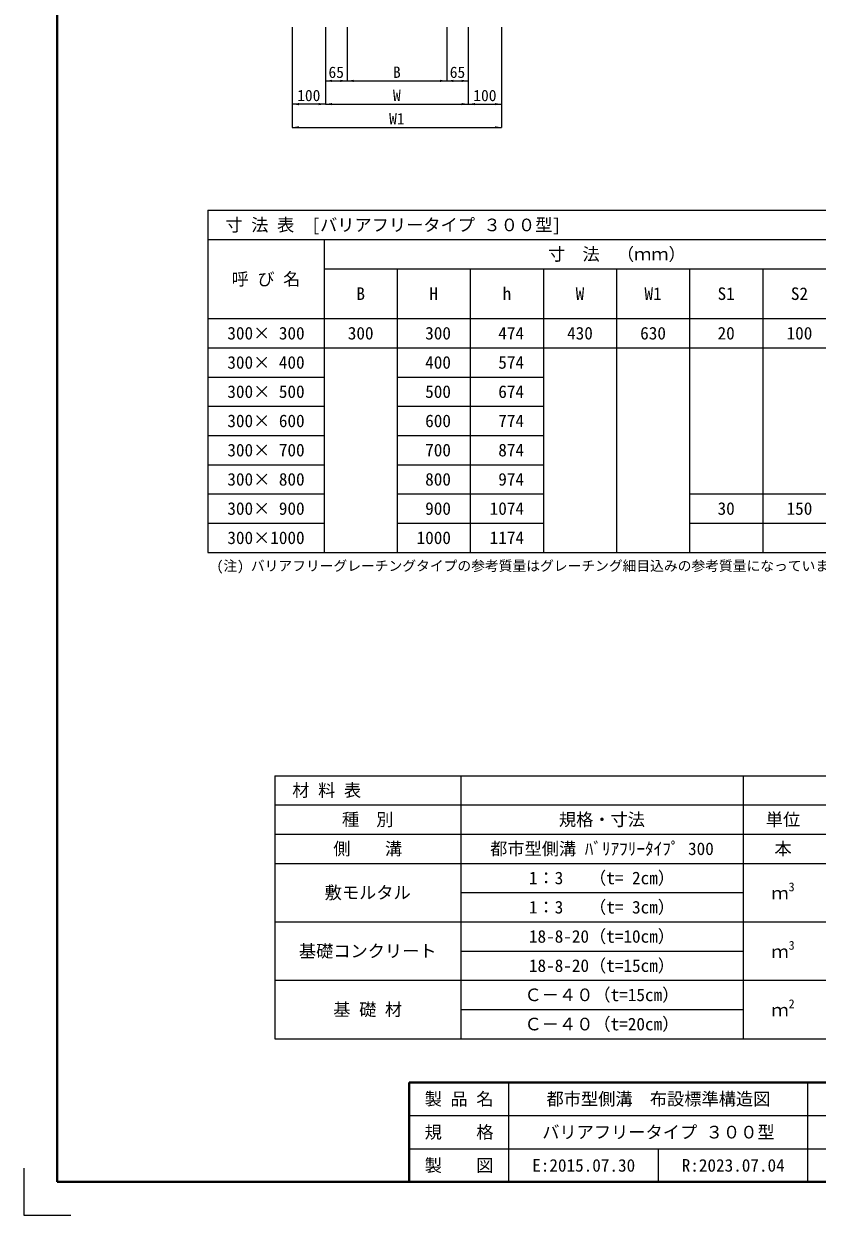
# Model space of a CAD drawing. Units: millimetres at full size, sheet at 1:20. Extents: x 62447 to 85128, y -7246 to 532.
# Drawn here: x 66994 to 69382, y -7246 to -3658 of the extents above; entities that cross this region are included whole.
import ezdxf
from ezdxf.enums import TextEntityAlignment as Align

# ---------------------------------------------------------------- set-up
doc = ezdxf.new("R2010")
doc.units = ezdxf.units.MM
doc.header["$LTSCALE"] = 20
for name, color, linetype, lineweight in [('Defpoints_2', 8, 'Continuous', 0), ('図枠', 7, 'Continuous', 5), ('寸法・材料表', 7, 'Continuous', 13), ('寸法線', 7, 'Continuous', 9)]:
    doc.layers.add(name, color=color, linetype=linetype, lineweight=lineweight)
doc.styles.add('ＭＳ ゴシック', font='')
doc.styles.get('ＭＳ ゴシック').set_extended_font_data('MS Gothic')

# ---------------------------------------------------------------- blocks, each defined once
blk = doc.blocks.new('filled_arrow')
at = {"color": 0, "linetype": 'Continuous', "lineweight": -2}
blk.add_solid([(7.5, 1.25), (0, 0), (7.5, -1.25)], dxfattribs=at)

msp = doc.modelspace()

# ---------------------------------------------------------------- linework, layer by layer
at = {"layer": 'Defpoints_2'}
for p, q in [((67547.83, -4219.57), (70400.23, -4219.57)), ((67547.83, -4219.57), (67547.83, -4307.57)), ((67897.83, -4633.57), (68117.83, -4633.57)), ((68557.83, -4633.57), (69660.23, -4633.57)), ((68997.83, -5161.57), (69660.23, -5161.57)), ((67749.03, -5922.07), (70199.03, -5922.07)), ((67749.03, -5922.07), (67749.03, -6010.07)), ((68309.03, -5922.07), (68309.03, -6010.07)), ((69159.03, -5922.07), (69159.03, -6010.07))]:
    msp.add_line(p, q, dxfattribs=at)
at = {"layer": 'Defpoints_2', "color": 1, "lineweight": 13}
for p, q in [((66994.03, -7104.15), (66994.03, -7245.57)), ((66994.03, -7245.57), (67135.45, -7245.57))]:
    msp.add_line(p, q, dxfattribs=at)
at = {"layer": '図枠', "lineweight": 40}
for p, q in [((67094.03, -7145.57), (67094.03, -1645.57)), ((68154.03, -6845.57), (70854.03, -6845.57)), ((68154.03, -7145.57), (68154.03, -6845.57)), ((70854.03, -7145.57), (67094.03, -7145.57))]:
    msp.add_line(p, q, dxfattribs=at)
at = {"layer": '図枠', "lineweight": 13}
for p, q in [((68454.03, -7145.57), (68454.03, -6845.57)), ((69354.03, -7145.57), (69354.03, -6845.57)), ((68154.03, -6945.57), (69954.03, -6945.57)), ((68154.03, -7045.57), (69954.03, -7045.57)), ((68904.03, -7145.57), (68904.03, -7045.57))]:
    msp.add_line(p, q, dxfattribs=at)
at = {"layer": '寸法・材料表'}
for p, q in [((67547.83, -4307.57), (70400.23, -4307.57)), ((67547.83, -4307.57), (67547.83, -5249.57)), ((67897.83, -4307.57), (67897.83, -5249.57)), ((67897.83, -4395.57), (70400.23, -4395.57)), ((68117.83, -4395.57), (68117.83, -5249.57)), ((68337.83, -4395.57), (68337.83, -5249.57)), ((68557.83, -4395.57), (68557.83, -5249.57)), ((68777.83, -4395.57), (68777.83, -5249.57)), ((68997.83, -4395.57), (68997.83, -5249.57)), ((69217.83, -4395.57), (69217.83, -5249.57)), ((67547.83, -4545.57), (70400.23, -4545.57)), ((67547.83, -4633.57), (67897.83, -4633.57)), ((68117.83, -4633.57), (68557.83, -4633.57)), ((67547.83, -4721.57), (67897.83, -4721.57)), ((68117.83, -4721.57), (68557.83, -4721.57)), ((67547.83, -4809.57), (67897.83, -4809.57)), ((68117.83, -4809.57), (68557.83, -4809.57)), ((67547.83, -4897.57), (67897.83, -4897.57)), ((68117.83, -4897.57), (68557.83, -4897.57)), ((67547.83, -4985.57), (67897.83, -4985.57)), ((68117.83, -4985.57), (68557.83, -4985.57)), ((67547.83, -5073.57), (67897.83, -5073.57)), ((68117.83, -5073.57), (68557.83, -5073.57)), ((68997.83, -5073.57), (70400.23, -5073.57)), ((67547.83, -5161.57), (67897.83, -5161.57)), ((68117.83, -5161.57), (68557.83, -5161.57)), ((67547.83, -5249.57), (70400.23, -5249.57)), ((67749.03, -6010.07), (70199.03, -6010.07)), ((67749.03, -6010.07), (67749.03, -6714.07)), ((68309.03, -6010.07), (68309.03, -6714.07)), ((69159.03, -6010.07), (69159.03, -6714.07)), ((67749.03, -6098.07), (70199.03, -6098.07)), ((67749.03, -6186.07), (70199.03, -6186.07)), ((68309.03, -6274.07), (69159.03, -6274.07)), ((67749.03, -6362.07), (70199.03, -6362.07)), ((68309.03, -6450.07), (69159.03, -6450.07)), ((67749.03, -6538.07), (70199.03, -6538.07)), ((68309.03, -6626.07), (69159.03, -6626.07)), ((67749.03, -6714.07), (70199.03, -6714.07))]:
    msp.add_line(p, q, dxfattribs=at)
at = {"layer": '寸法線'}
for p, q in [((67801.68, -3667.94), (67801.68, -3899.73)), ((67801.68, -3667.94), (67801.68, -3969.73)), ((67901.68, -3667.94), (67901.68, -3829.73)), ((67901.68, -3667.94), (67901.68, -3899.73)), ((67901.68, -3667.94), (67901.68, -3899.73)), ((67966.68, -3667.94), (67966.68, -3829.73)), ((67966.68, -3667.94), (67966.68, -3829.73)), ((68266.68, -3667.94), (68266.68, -3829.73)), ((68266.68, -3667.94), (68266.68, -3829.73)), ((68331.68, -3667.94), (68331.68, -3829.73)), ((68331.68, -3667.94), (68331.68, -3899.73)), ((68331.68, -3667.94), (68331.68, -3899.73)), ((68431.68, -3667.94), (68431.68, -3899.73)), ((68431.68, -3667.94), (68431.68, -3969.73)), ((67901.68, -3829.73), (67966.68, -3829.73)), ((67966.68, -3829.73), (68266.68, -3829.73)), ((68266.68, -3829.73), (68331.68, -3829.73)), ((67901.68, -3899.73), (67801.68, -3899.73)), ((67901.68, -3899.73), (68331.68, -3899.73)), ((68331.68, -3899.73), (68431.68, -3899.73)), ((67801.68, -3969.73), (68431.68, -3969.73))]:
    msp.add_line(p, q, dxfattribs=at)

# ---------------------------------------------------------------- block references
at = {"layer": '寸法線', "xscale": 2.67, "yscale": 2.67}
for p in [(67901.68, -3829.73), (67966.68, -3829.73), (68266.68, -3829.73), (67801.68, -3899.73), (67901.68, -3899.73), (68331.68, -3899.73), (67801.68, -3969.73)]:
    msp.add_blockref('filled_arrow', p, dxfattribs=at)
at = {"layer": '寸法線', "xscale": 2.67, "yscale": 2.67, "rotation": 180}
for p in [(67966.68, -3829.73), (68266.68, -3829.73), (68331.68, -3829.73), (67901.68, -3899.73), (68331.68, -3899.73), (68431.68, -3899.73), (68431.68, -3969.73)]:
    msp.add_blockref('filled_arrow', p, dxfattribs=at)

# ---------------------------------------------------------------- texts
at = {"layer": '図枠', "style": 'ＭＳ ゴシック'}
for s, p in [('製 品 名', (68304.03, -6895.57)), ('都市型側溝\u3000布設標準構造図', (68904.03, -6895.57)), ('規\u3000\u3000格', (68304.03, -6995.57)), ('バリアフリータイプ ３００型', (68904.03, -6995.57)), ('製\u3000\u3000図', (68304.03, -7095.57)), ('E:2015.07.30', (68679.03, -7095.57)), ('R:2023.07.04', (69129.03, -7095.57))]:
    msp.add_text(s, height=37.98, dxfattribs=at).set_placement(p, align=Align.MIDDLE_CENTER)
at = {"layer": '寸法・材料表', "style": 'ＭＳ ゴシック'}
for s, p in [('\u3000寸 法 表\u3000[バリアフリータイプ ３００型]', (67549.03, -4263.57)), ('\u3000材 料 表', (67750.23, -5966.07))]:
    msp.add_text(s, height=37.98, dxfattribs=at).set_placement(p, align=Align.MIDDLE_LEFT)
for s, p in [('寸\u3000法\u3000（ｍｍ）', (68779.03, -4351.57)), ('呼 び 名', (67722.83, -4426.57)), ('B', (68007.83, -4470.57)), ('H', (68227.83, -4470.57)), ('h', (68447.83, -4470.57)), ('W', (68667.83, -4470.57)), ('W1', (68887.83, -4470.57)), ('S1', (69107.83, -4470.57)), ('S2', (69328.43, -4470.57)), ('300× 300', (67722.83, -4589.57)), ('300', (68007.83, -4589.57)), (' 300', (68227.83, -4589.57)), (' 474', (68447.83, -4589.57)), ('430', (68667.83, -4589.57)), ('630', (68887.83, -4589.57)), ('20', (69107.83, -4589.57)), ('100', (69328.43, -4589.57)), ('300× 400', (67722.83, -4677.57)), (' 400', (68227.83, -4677.57)), (' 574', (68447.83, -4677.57)), ('300× 500', (67722.83, -4765.57)), (' 500', (68227.83, -4765.57)), (' 674', (68447.83, -4765.57)), ('300× 600', (67722.83, -4853.57)), (' 600', (68227.83, -4853.57)), (' 774', (68447.83, -4853.57)), ('300× 700', (67722.83, -4941.57)), (' 700', (68227.83, -4941.57)), (' 874', (68447.83, -4941.57)), ('300× 800', (67722.83, -5029.57)), (' 800', (68227.83, -5029.57)), (' 974', (68447.83, -5029.57)), ('300× 900', (67722.83, -5117.57)), (' 900', (68227.83, -5117.57)), ('1074', (68447.83, -5117.57)), ('30', (69107.83, -5117.57)), ('150', (69328.43, -5117.57)), ('300×1000', (67722.83, -5205.57)), ('1000', (68227.83, -5205.57)), ('1174', (68447.83, -5205.57)), ('種\u3000別', (68029.03, -6054.07)), ('規格・寸法', (68734.03, -6054.07)), ('単位', (69279.03, -6054.07)), ('側\u3000\u3000溝', (68029.03, -6142.07)), ('都市型側溝 ﾊﾞﾘｱﾌﾘｰﾀｲﾌﾟ 300', (68734.03, -6142.07)), ('本', (69279.03, -6142.07)), ('1：3\u3000 （t= 2cm）', (68734.03, -6230.07)), ('敷モルタル', (68029.03, -6274.07)), ('1：3\u3000 （t= 3cm）', (68734.03, -6318.07)), ('18-8-20（t=10cm）', (68734.03, -6406.07)), ('基礎コンクリート', (68029.03, -6450.07)), ('18-8-20（t=15cm）', (68734.03, -6494.07)), ('Ｃ－４０（t=15cm）', (68734.03, -6582.07)), ('基 礎 材', (68029.03, -6626.07)), ('Ｃ－４０（t=20cm）', (68734.03, -6670.07))]:
    msp.add_text(s, height=37.98, dxfattribs=at).set_placement(p, align=Align.MIDDLE_CENTER)
for s, height, p in [('(注) バリアフリーグレーチングタイプの参考質量はグレーチング細目込みの参考質量になっています。', 30.38, (67573.93, -5314.45)), ('ｍ', 37.98, (69244.07, -6306.2)), ('3', 26.58, (69295.87, -6278.2)), ('3', 26.58, (69295.87, -6454.2)), ('ｍ', 37.98, (69244.07, -6482.2)), ('2', 26.58, (69295.87, -6630.2)), ('ｍ', 37.98, (69244.07, -6658.2))]:
    msp.add_text(s, height=height, dxfattribs=at).set_placement(p, align=Align.BOTTOM_LEFT)
at = {"layer": '寸法線', "style": 'ＭＳ ゴシック'}
for s, p in [('65', (67934.18, -3803.73)), ('B', (68116.68, -3803.73)), ('65', (68299.18, -3803.73)), ('100', (67851.68, -3873.73)), ('W', (68116.68, -3873.73)), ('100', (68381.68, -3873.73)), ('W1', (68116.68, -3943.73))]:
    msp.add_text(s, height=34.18, dxfattribs=at).set_placement(p, align=Align.MIDDLE_CENTER)

doc.saveas('drawing.dxf')
